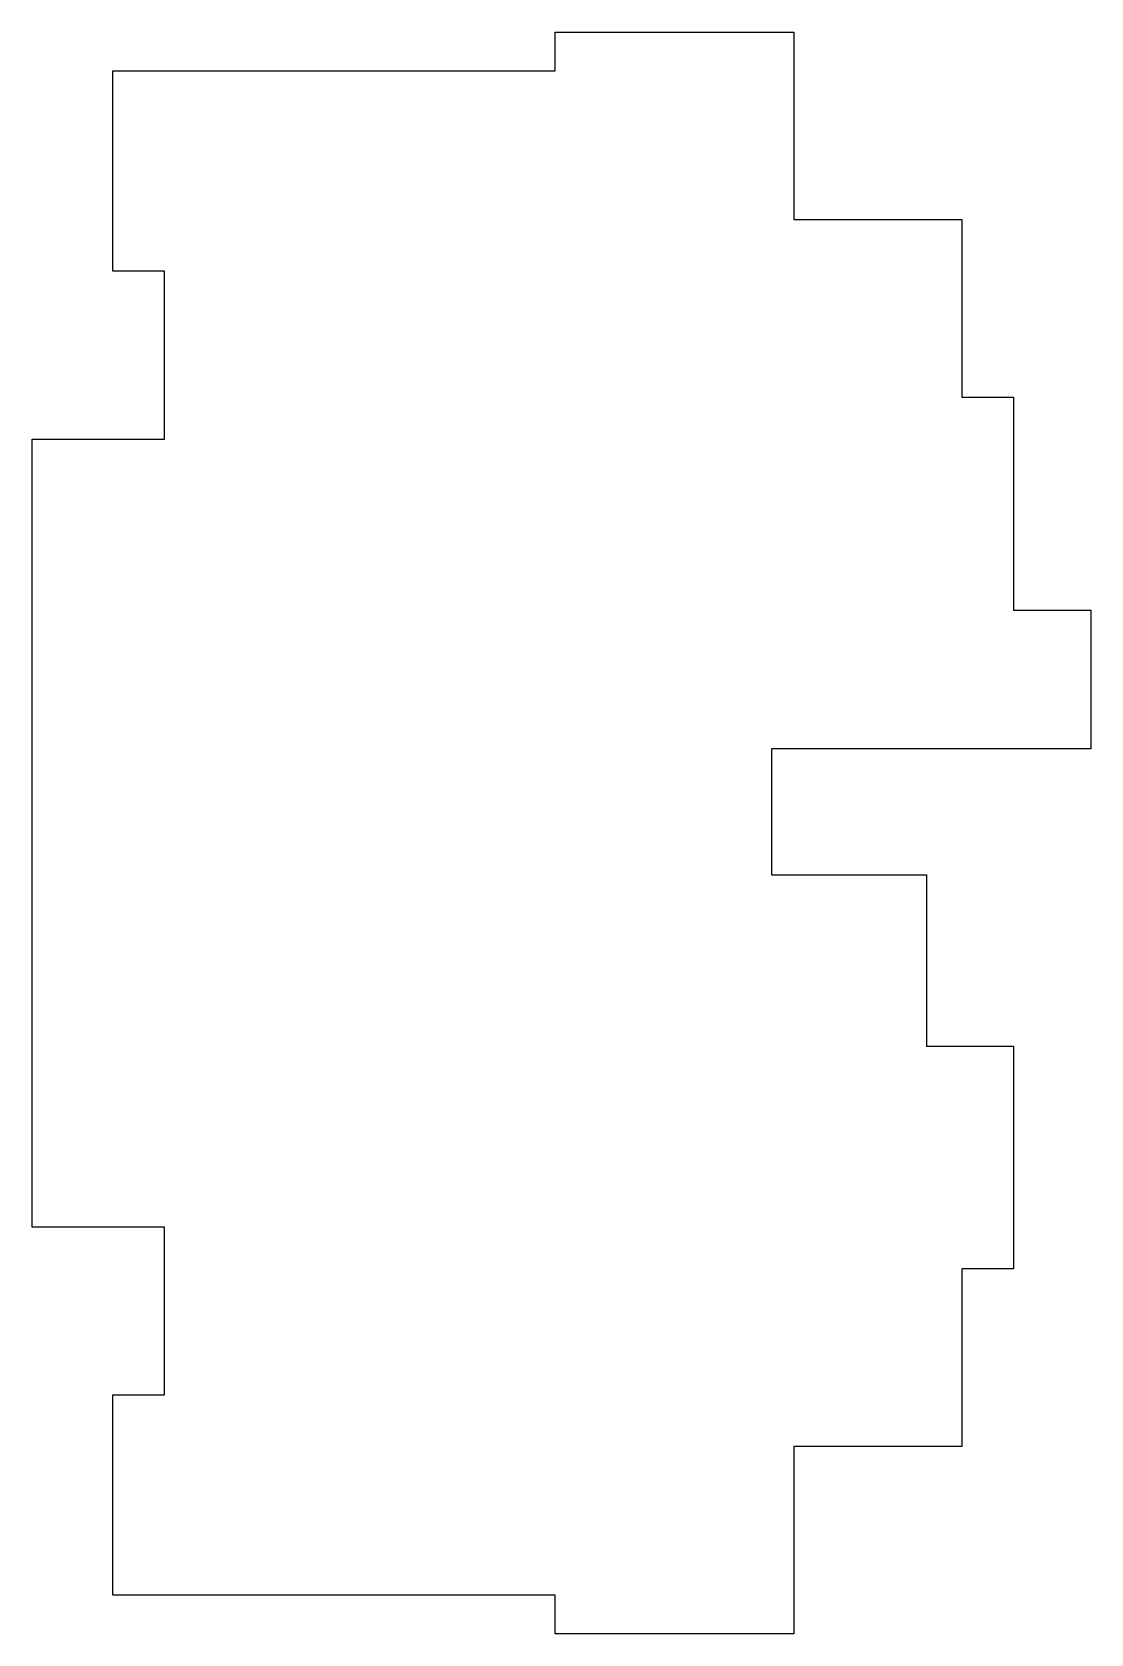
# Model space of a CAD drawing. Header units: inches. Extents: x 0 to 16.4, y 0 to 24.8.
import ezdxf

# ---------------------------------------------------------------- set-up
doc = ezdxf.new("R2010")
doc.units = ezdxf.units.IN
doc.header["$MEASUREMENT"] = 0

msp = doc.modelspace()

# ---------------------------------------------------------------- linework, layer by layer
at = {"color": 1}
for p, q in [((8.1, 24.199), (8.1, 24.799)), ((8.1, 24.799), (11.8, 24.799)), ((11.8, 24.799), (11.8, 21.899)), ((1.25, 21.099), (1.25, 24.199)), ((1.25, 24.199), (8.1, 24.199)), ((11.8, 21.899), (14.4, 21.899)), ((14.4, 21.899), (14.4, 19.149)), ((2.05, 21.099), (1.25, 21.099)), ((2.05, 18.499), (2.05, 21.099)), ((14.4, 19.149), (15.199, 19.149)), ((15.199, 19.149), (15.199, 15.849)), ((0, 15.124), (0, 18.499)), ((0, 18.499), (2.05, 18.499)), ((15.199, 15.849), (16.399, 15.849)), ((16.399, 15.849), (16.399, 13.7)), ((0, 9.675), (0, 15.124)), ((16.399, 13.7), (11.45, 13.7)), ((11.45, 13.7), (11.45, 11.75)), ((11.45, 11.75), (13.85, 11.75)), ((13.85, 11.75), (13.85, 9.1)), ((0, 6.3), (0, 9.675)), ((13.85, 9.1), (15.199, 9.1)), ((15.199, 9.1), (15.199, 5.65)), ((2.05, 6.3), (0, 6.3)), ((2.05, 3.7), (2.05, 6.3)), ((15.199, 5.65), (14.4, 5.65)), ((14.4, 5.65), (14.4, 2.9)), ((1.25, 0.6), (1.25, 3.7)), ((1.25, 3.7), (2.05, 3.7)), ((14.4, 2.9), (11.8, 2.9)), ((11.8, 2.9), (11.8, 0)), ((8.1, 0.6), (1.25, 0.6)), ((8.1, 0), (8.1, 0.6)), ((11.8, 0), (8.1, 0))]:
    msp.add_line(p, q, dxfattribs=at)

doc.saveas('drawing.dxf')
